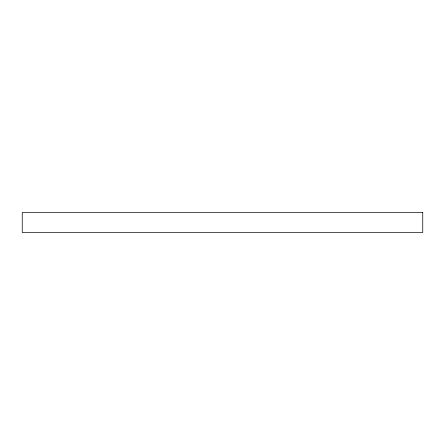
<?xml version="1.0" encoding="UTF-8"?>
<svg xmlns="http://www.w3.org/2000/svg" width="445" height="445" viewBox="0 0 445 445"><rect width="100%" height="100%" fill="white"/><g stroke="black" fill="none" stroke-linecap="round" stroke-linejoin="round"><path stroke-width="0.67" d="M422.75 212.488L22.25 212.488L22.25 232.513L422.75 232.513L422.75 212.488"/></g></svg>
